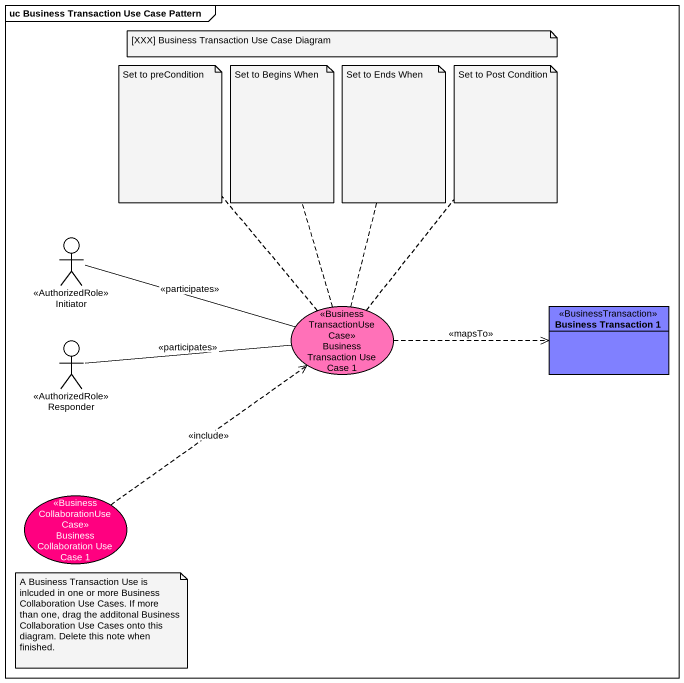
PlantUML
@startuml
mainframe uc Business Transaction Use Case Pattern
allowmixing
hide circle
hide empty members
actor Initiator <<AuthorizedRole>>
usecase "Business Transaction Use Case 1" as Business_Transaction_Use <<BusinessTransactionUseCase>> #FF71B8
class "Business Transaction 1" as Business_Transaction_1 <<BusinessTransaction>> #8080FF
actor Responder <<AuthorizedRole>>
usecase "Business Collaboration Use Case 1" as Business_Collaboration_Use <<BusinessCollaborationUseCase>> #FF0080
Initiator -right- Business_Transaction_Use : <<participates>>
Business_Transaction_Use .right.> Business_Transaction_1 : <<mapsTo>>
Responder -right- Business_Transaction_Use : <<participates>>
Business_Collaboration_Use .up.> Business_Transaction_Use : <<include>>
note as N1
  [XXX] Business Transaction Use Case Diagram
end note
note top of Business_Transaction_Use : Set to preCondition
note top of Business_Transaction_Use : Set to Begins When
note top of Business_Transaction_Use : Set to Ends When
note top of Business_Transaction_Use : Set to Post Condition
note as N6
  A Business Transaction Use is inlcuded in one or more Business Collaboration Use Cases. If more than one, drag the additonal Business Collaboration Use Cases onto this diagram. Delete this note when finished.
end note
@enduml
